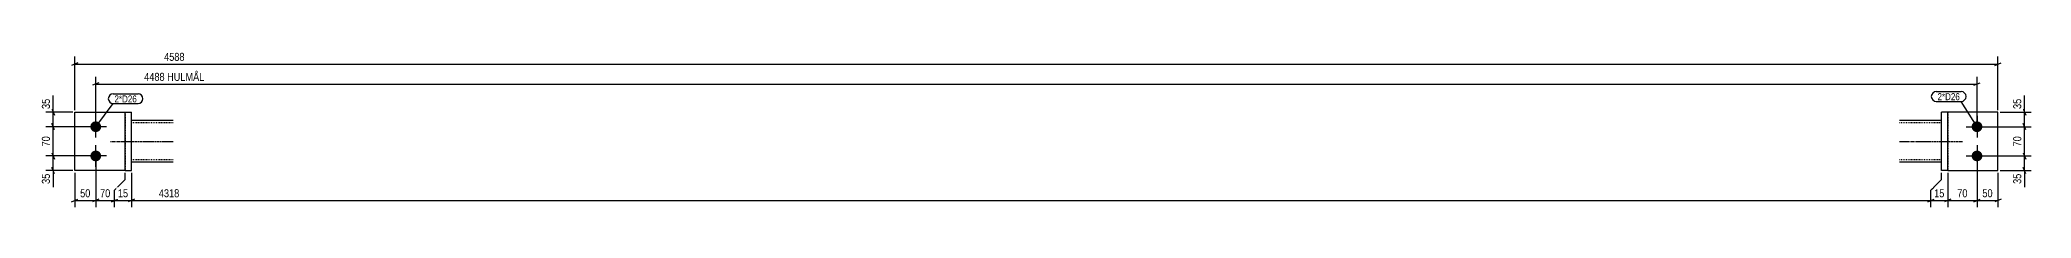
# Model space of a CAD drawing. Header units: millimetres. Extents: x 8 to 15034, y 12 to 386.
# Drawn here: x 8 to 4759, y 12 to 386 of the extents above; entities that cross this region are included whole.
import ezdxf

# ---------------------------------------------------------------- set-up
doc = ezdxf.new("R2010")
doc.units = ezdxf.units.MM
doc.linetypes.add('DXK_LINE_DOT2', pattern=[3.9198, 1.9599, -1.9599])
doc.linetypes.add('DXK_LINE_DOT3', pattern=[5.9187, 2.979, -0.9799, 0.9799, -0.9799])
for name, color, linetype in [('MÅLSÆTNING', 7, 'Continuous'), ('STÅL', 7, 'Continuous'), ('TEKST', 7, 'Continuous')]:
    doc.layers.add(name, color=color, linetype=linetype)
doc.styles.add('Arial Narrow', font='ARIALN.TTF', dxfattribs={"height": 0.2})

msp = doc.modelspace()

# ---------------------------------------------------------------- hatches: boundary and pattern name
at = {"layer": 'STÅL', "linetype": 'Continuous'}
for points in [[(141.4, 191.6, -1), (141.4, 217.6, -1)], [(4629.4, 217.6, -1), (4629.4, 191.6, -1)], [(141.4, 121.6, -1), (141.4, 147.6, -1)], [(4629.4, 147.6, -1), (4629.4, 121.6, -1)]]:
    msp.add_hatch(color=96, dxfattribs=at).paths.add_polyline_path(points)

# ---------------------------------------------------------------- linework, layer by layer
at = {"layer": 'MÅLSÆTNING', "color": 7, "linetype": 'Continuous'}
for p, q in [((98.9, 357.5), (83.9, 351.5)), ((91.4, 244.6), (91.4, 372.3)), ((4671.9, 351.5), (4686.9, 357.5)), ((4679.4, 244.6), (4679.4, 372.3)), ((148.9, 309.7), (133.9, 303.7)), ((141.4, 209.6), (141.4, 324.4)), ((141.4, 306.7), (4629.4, 306.7)), ((4621.9, 303.7), (4636.9, 309.7)), ((4629.4, 209.6), (4629.4, 324.4)), ((86.4, 239.6), (22, 239.6)), ((36.8, 247.1), (42.8, 232.1)), ((39.8, 204.6), (39.8, 239.6)), ((4684.4, 239.6), (4758.6, 239.6)), ((4739.6, 247.1), (4745.6, 232.1)), ((4742.6, 204.6), (4742.6, 239.6)), ((136.4, 204.6), (22, 204.6)), ((136.4, 204.6), (22, 204.6)), ((42.8, 197.1), (36.8, 212.1)), ((42.8, 197.1), (36.8, 212.1)), ((39.8, 134.6), (39.8, 204.6)), ((4634.4, 204.6), (4758.6, 204.6)), ((4634.4, 204.6), (4758.6, 204.6)), ((4745.6, 197.1), (4739.6, 212.1)), ((4745.6, 197.1), (4739.6, 212.1)), ((4742.6, 134.6), (4742.6, 204.6)), ((136.4, 134.6), (22, 134.6)), ((136.4, 134.6), (22, 134.6)), ((86.4, 99.6), (22, 99.6)), ((36.8, 142.1), (42.8, 127.1)), ((36.8, 142.1), (42.8, 127.1)), ((42.8, 92.1), (36.8, 107.1)), ((39.8, 99.6), (39.8, 134.6)), ((141.4, 129.6), (141.4, 12)), ((4629.4, 129.6), (4629.4, 12)), ((4634.4, 134.6), (4758.6, 134.6)), ((4684.4, 99.6), (4758.6, 99.6)), ((4739.6, 142.1), (4745.6, 127.1)), ((4745.6, 92.1), (4739.6, 107.1)), ((91.4, 94.6), (91.4, 12)), ((186.4, 53), (211.4, 78)), ((186.4, 12), (186.4, 53)), ((211.4, 78), (211.4, 94.6)), ((211.4, 78), (211.4, 94.6)), ((226.4, 94.6), (226.4, 12)), ((226.4, 94.6), (226.4, 12)), ((4519.4, 53), (4544.4, 78)), ((4519.4, 12), (4519.4, 53)), ((4544.4, 78), (4544.4, 94.6)), ((4559.4, 94.6), (4559.4, 12)), ((4679.4, 94.6), (4679.4, 12)), ((83.9, 25), (98.9, 31)), ((148.9, 31), (133.9, 25)), ((141.4, 28), (186.4, 28)), ((178.9, 25), (193.9, 31)), ((233.9, 31), (218.9, 25)), ((233.9, 31), (218.9, 25)), ((4511.9, 25), (4526.9, 31)), ((4566.9, 31), (4551.9, 25)), ((4621.9, 25), (4636.9, 31)), ((4629.4, 28), (4679.4, 28)), ((4686.9, 31), (4671.9, 25))]:
    msp.add_line(p, q, dxfattribs=at)
at = {"layer": 'STÅL', "color": 2, "linetype": 'Continuous'}
for p, q in [((91.4, 99.6), (91.4, 239.6)), ((91.4, 239.6), (211.4, 239.6)), ((211.4, 99.6), (211.4, 239.6)), ((211.4, 239.6), (226.4, 239.6)), ((226.4, 99.6), (226.4, 239.6)), ((4559.4, 239.6), (4544.4, 239.6)), ((4544.4, 99.6), (4544.4, 239.6)), ((4679.4, 239.6), (4559.4, 239.6)), ((4559.4, 99.6), (4559.4, 239.6)), ((4679.4, 99.6), (4679.4, 239.6)), ((326.4, 219.6), (226.4, 219.6)), ((4544.4, 219.6), (4444.4, 219.6)), ((211.4, 99.6), (91.4, 99.6)), ((211.4, 99.6), (226.4, 99.6)), ((326.4, 119.6), (226.4, 119.6)), ((4544.4, 119.6), (4444.4, 119.6)), ((4559.4, 99.6), (4544.4, 99.6)), ((4559.4, 99.6), (4679.4, 99.6))]:
    msp.add_line(p, q, dxfattribs=at)
at = {"layer": 'STÅL', "color": 7, "linetype": 'DXK_LINE_DOT2'}
for p, q in [((211.4, 239.6), (211.4, 99.6)), ((4559.4, 239.6), (4559.4, 99.6)), ((226.4, 119.6), (226.4, 219.6)), ((326.4, 213.6), (226.4, 213.6)), ((4544.4, 213.6), (4444.4, 213.6)), ((4544.4, 119.6), (4544.4, 219.6)), ((326.4, 125.6), (226.4, 125.6)), ((4544.4, 125.6), (4444.4, 125.6))]:
    msp.add_line(p, q, dxfattribs=at)
at = {"layer": 'STÅL', "color": 96, "linetype": 'Continuous'}
for p, q in [((167.4, 204.6), (115.4, 204.6)), ((141.4, 178.6), (141.4, 230.6)), ((4603.4, 204.6), (4655.4, 204.6)), ((4629.4, 230.6), (4629.4, 178.6)), ((141.4, 108.6), (141.4, 160.6)), ((4629.4, 160.6), (4629.4, 108.6)), ((167.4, 134.6), (115.4, 134.6)), ((4603.4, 134.6), (4655.4, 134.6))]:
    msp.add_line(p, q, dxfattribs=at)
at = {"layer": 'STÅL', "color": 7, "linetype": 'DXK_LINE_DOT3'}
for p, q in [((176.4, 169.6), (326.4, 169.6)), ((4444.4, 169.6), (4594.4, 169.6))]:
    msp.add_line(p, q, dxfattribs=at)

# ---------------------------------------------------------------- next in the draw order: wipeouts: each hides what was drawn before it
at = {"color": 0}
for points, layer in [([(4517.7, 310.4), (4517.7, 338.4), (253, 338.4), (253, 310.4)], 'MÅLSÆTNING'), ([(36, 275.5), (8, 275.5), (8, 243.1), (36, 243.1)], 'MÅLSÆTNING'), ([(4738.9, 275.5), (4710.9, 275.5), (4710.9, 243.1), (4738.9, 243.1)], 'MÅLSÆTNING'), ([(36, 185.8), (8, 185.8), (8, 153.4), (36, 153.4)], 'MÅLSÆTNING'), ([(4738.9, 185.8), (4710.9, 185.8), (4710.9, 153.4), (4738.9, 153.4)], 'MÅLSÆTNING'), ([(36, 96.1), (8, 96.1), (8, 63.7), (36, 63.7)], 'MÅLSÆTNING'), ([(180.1, 31.7), (180.1, 59.7), (147.7, 59.7), (147.7, 31.7)], 'MÅLSÆTNING'), ([(4670.6, 31.7), (4670.6, 59.7), (4638.2, 59.7), (4638.2, 31.7)], 'MÅLSÆTNING'), ([(4588.5, 268.1), (4588.5, 285.6), (4535.2, 285.6), (4535.2, 268.1)], 'TEKST'), ([(239.4, 262.8), (239.4, 280.3), (186.1, 280.3), (186.1, 262.8)], 'TEKST')]:
    msp.add_wipeout(points, dxfattribs=at).dxf.layer = layer

# ---------------------------------------------------------------- next in the draw order: linework, layer by layer
at = {"layer": 'MÅLSÆTNING', "color": 7, "linetype": 'Continuous'}
for p, q in [((91.4, 354.5), (4679.4, 354.5)), ((39.8, 239.6), (39.8, 279)), ((39.8, 239.6), (39.8, 279)), ((4742.6, 239.6), (4742.6, 279)), ((4742.6, 239.6), (4742.6, 279)), ((39.8, 99.6), (39.8, 60.2)), ((39.8, 99.6), (39.8, 60.2)), ((141.4, 129.6), (141.4, 12)), ((4629.4, 129.6), (4629.4, 12)), ((4634.4, 134.6), (4758.6, 134.6)), ((4739.6, 142.1), (4745.6, 127.1)), ((4742.6, 99.6), (4742.6, 134.6)), ((186.4, 53), (211.4, 78)), ((186.4, 12), (186.4, 53)), ((91.4, 28), (141.4, 28)), ((148.9, 31), (133.9, 25)), ((178.9, 25), (193.9, 31)), ((186.4, 28), (226.4, 28)), ((4559.4, 28), (4629.4, 28)), ((4621.9, 25), (4636.9, 31))]:
    msp.add_line(p, q, dxfattribs=at)

# ---------------------------------------------------------------- next in the draw order: texts
at = {"layer": 'MÅLSÆTNING', "color": 3, "style": 'Arial Narrow'}
for s, height, p in [('4488 HULMÅL', 19.089, (257, 314.4)), ('70', 19.09, (151.7, 35.8)), ('50', 19.09, (4642.2, 35.8))]:
    msp.add_text(s, height=height, dxfattribs=at).set_placement(p)
for s, p in [('35', (32, 247.1)), ('35', (4734.9, 247.1)), ('70', (32, 157.4)), ('70', (4734.9, 157.4)), ('35', (32, 67.7))]:
    msp.add_text(s, height=19.09, rotation=90.0002, dxfattribs=at).set_placement(p)

# ---------------------------------------------------------------- next in the draw order: wipeouts: each hides what was drawn before it
at = {"color": 0}
for points in [[(4588.5, 268.1), (4588.5, 285.6), (4535.2, 285.6), (4535.2, 268.1)], [(239.4, 262.8), (239.4, 280.3), (186.1, 280.3), (186.1, 262.8)]]:
    msp.add_wipeout(points, dxfattribs=at).dxf.layer = 'TEKST'

# ---------------------------------------------------------------- next in the draw order: linework, layer by layer
at = {"layer": 'TEKST', "color": 7, "linetype": 'Continuous'}
for p, q in [((4532.2, 288.6), (4591.5, 288.6)), ((141.4, 204.6), (183.1, 259.8)), ((183.1, 283.3), (242.4, 283.3)), ((183.1, 259.8), (242.4, 259.8)), ((4532.2, 265.1), (4591.5, 265.1)), ((4629.4, 204.6), (4591.5, 265.1))]:
    msp.add_line(p, q, dxfattribs=at)
for centre, radius, start, end in [((4532.2, 276.9), 11.8, 90, 270), ((4591.5, 276.9), 11.8, 270, 90), ((183.1, 271.6), 11.7, 90, 270), ((242.4, 271.6), 11.7, 270, 90)]:
    msp.add_arc(centre, radius, start, end, dxfattribs=at)

# ---------------------------------------------------------------- next in the draw order: texts
at = {"layer": 'TEKST', "color": 3, "style": 'Arial Narrow'}
for p in [(4535.2, 268.1), (186.1, 262.8)]:
    msp.add_text('2*D26', height=16.7, dxfattribs=at).set_placement(p)

# ---------------------------------------------------------------- next in the draw order: wipeouts: each hides what was drawn before it
at = {"color": 0}
for points in [[(4470.2, 358.3), (4470.2, 386.3), (300.5, 386.3), (300.5, 358.3)], [(4738.9, 96.1), (4710.9, 96.1), (4710.9, 63.7), (4738.9, 63.7)], [(132.6, 31.7), (132.6, 59.7), (100.2, 59.7), (100.2, 31.7)], [(4610.6, 31.7), (4610.6, 59.7), (4578.2, 59.7), (4578.2, 31.7)]]:
    msp.add_wipeout(points, dxfattribs=at).dxf.layer = 'MÅLSÆTNING'

# ---------------------------------------------------------------- next in the draw order: linework, layer by layer
at = {"layer": 'MÅLSÆTNING', "color": 7, "linetype": 'Continuous'}
for p, q in [((4742.6, 99.6), (4742.6, 60.2)), ((4742.6, 99.6), (4742.6, 60.2)), ((4559.4, 94.6), (4559.4, 12)), ((4519.4, 28), (4559.4, 28)), ((4566.9, 31), (4551.9, 25))]:
    msp.add_line(p, q, dxfattribs=at)

# ---------------------------------------------------------------- next in the draw order: texts
at = {"layer": 'MÅLSÆTNING', "color": 3, "style": 'Arial Narrow'}
for s, p in [('4588', (304.5, 362.3)), ('50', (104.2, 35.8)), ('70', (4582.2, 35.8))]:
    msp.add_text(s, height=19.09, dxfattribs=at).set_placement(p)
msp.add_text('35', height=19.09, rotation=90.0002, dxfattribs=at).set_placement((4734.9, 67.7))

# ---------------------------------------------------------------- next in the draw order: wipeouts: each hides what was drawn before it
at = {"color": 0}
msp.add_wipeout([(4555.6, 31.7), (4555.6, 59.7), (4523.2, 59.7), (4523.2, 31.7)], dxfattribs=at).dxf.layer = 'MÅLSÆTNING'

# ---------------------------------------------------------------- next in the draw order: linework, layer by layer
at = {"layer": 'MÅLSÆTNING', "color": 7, "linetype": 'Continuous'}
for p, q in [((4519.4, 53), (4544.4, 78)), ((4519.4, 12), (4519.4, 53)), ((4544.4, 78), (4544.4, 94.6)), ((226.4, 28), (4519.4, 28)), ((4511.9, 25), (4526.9, 31))]:
    msp.add_line(p, q, dxfattribs=at)

# ---------------------------------------------------------------- next in the draw order: texts
at = {"layer": 'MÅLSÆTNING', "color": 3, "style": 'Arial Narrow'}
msp.add_text('15', height=19.09, dxfattribs=at).set_placement((4527.2, 35.8))

# ---------------------------------------------------------------- next in the draw order: wipeouts: each hides what was drawn before it
at = {"color": 0}
for points in [[(222.6, 31.7), (222.6, 59.7), (190.2, 59.7), (190.2, 31.7)], [(4457.7, 31.7), (4457.7, 59.7), (288, 59.7), (288, 31.7)]]:
    msp.add_wipeout(points, dxfattribs=at).dxf.layer = 'MÅLSÆTNING'

# ---------------------------------------------------------------- next in the draw order: texts
at = {"layer": 'MÅLSÆTNING', "color": 3, "style": 'Arial Narrow'}
for s, p in [('15', (194.2, 35.8)), ('4318', (292, 35.8))]:
    msp.add_text(s, height=19.09, dxfattribs=at).set_placement(p)

doc.saveas('drawing.dxf')
